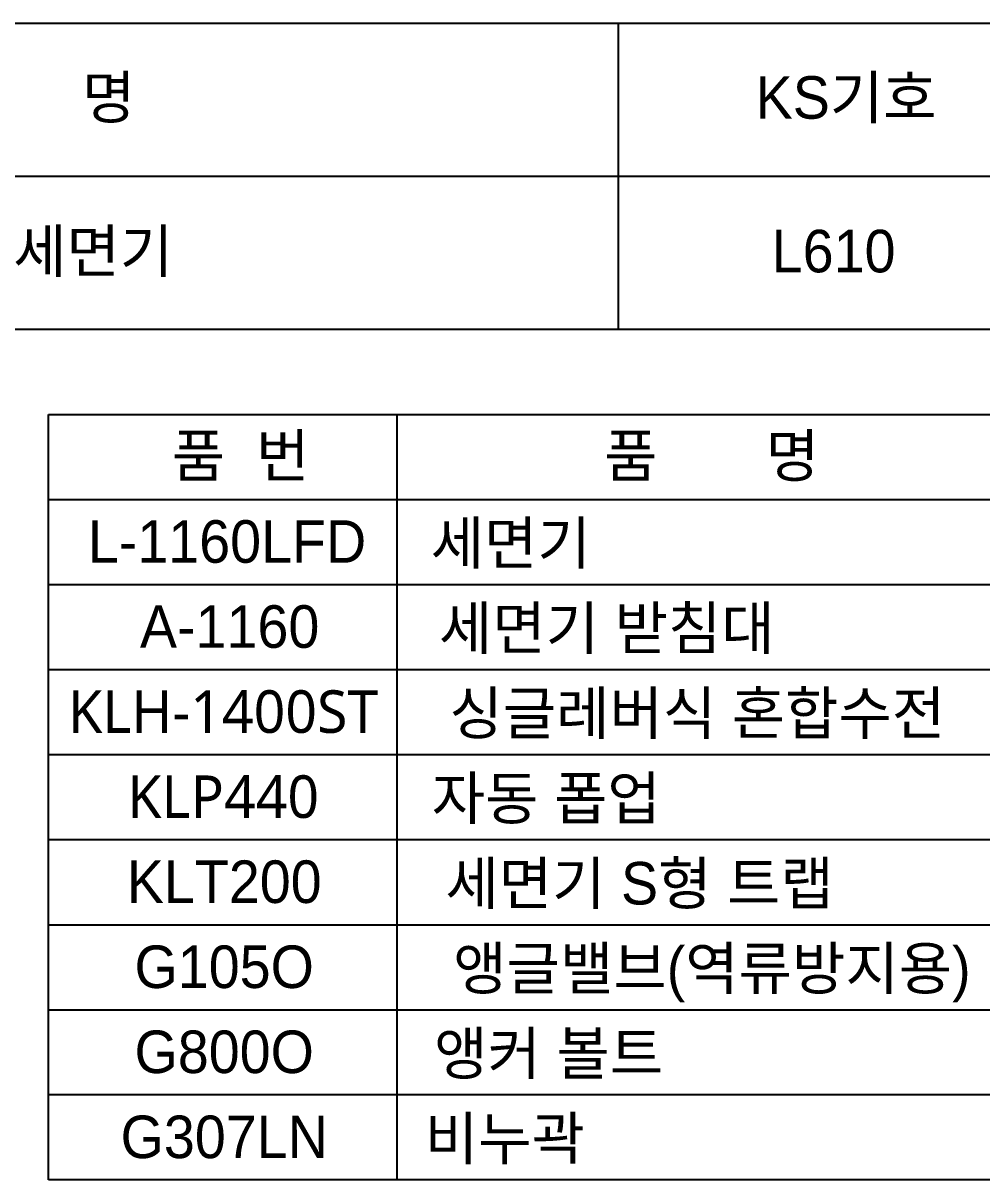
# Model space of a CAD drawing. Header units: millimetres. Extents: x 0 to 3746, y -67 to 2530.
# Drawn here: x 2886 to 3450, y 1850 to 2530 of the extents above; entities that cross this region are included whole.
import ezdxf
from ezdxf.enums import TextEntityAlignment as Align

# ---------------------------------------------------------------- set-up
doc = ezdxf.new("R2010")
doc.units = ezdxf.units.MM
doc.layers.add('TEXT', color=7, linetype='Continuous')
doc.layers.add('도각라인', color=7, linetype='Continuous')
doc.styles.add('맑은고딕_통일', font='malgun.ttf', dxfattribs={"height": 25})
doc.styles.add('타이틀', font='H2GTRM.TTF', dxfattribs={"height": 25})

msp = doc.modelspace()

# ---------------------------------------------------------------- linework, layer by layer
at = {"layer": '도각라인', "color": 7}
for p, q in [((1946.17, 2530), (3746.17, 2530)), ((3236.17, 2350), (3236.17, 2530)), ((2466.17, 2440), (3746.17, 2440)), ((1946.17, 2350), (3746.17, 2350)), ((2901.17, 2300), (3716.17, 2300)), ((2901.17, 1850), (2901.17, 2300)), ((3106.17, 1850), (3106.17, 2300)), ((2901.17, 2250), (3716.17, 2250)), ((2901.17, 2200), (3716.17, 2200)), ((2901.17, 2150), (3716.17, 2150)), ((2901.17, 2100), (3716.17, 2100)), ((2901.17, 2050), (3716.17, 2050)), ((2901.17, 2000), (3716.17, 2000)), ((2901.17, 1950), (3716.17, 1950)), ((3716.17, 1900), (2901.17, 1900)), ((3716.17, 1850), (2901.17, 1850))]:
    msp.add_line(p, q, dxfattribs=at)

# ---------------------------------------------------------------- texts
at = {"layer": 'TEXT'}
for s, style, p in [('품             명', '타이틀', (2861.87, 2486.4)), ('KS기호', '타이틀', (3370.02, 2486.32)), ('평면붙임 세면기', '타이틀', (2860.21, 2396)), ('L610', '타이틀', (3362.66, 2396)), ('품  번', '타이틀', (3014.11, 2275.73)), ('품       명', '타이틀', (3290.99, 2275.73)), ('L-1160LFD', '타이틀', (3006.15, 2225.28)), ('세면기', '타이틀', (3172.89, 2224.38)), (' 세면기 받침대', '타이틀', (3224.81, 2174.38)), ('A-1160', '타이틀', (3007.69, 2175.28)), ('KLH-1400ST', '맑은고딕_통일', (3003.87, 2125.28)), ('싱글레버식 혼합수전', '타이틀', (3282.55, 2124.38)), ('KLP440', '맑은고딕_통일', (3003.87, 2075.28)), ('자동 폽업', '타이틀', (3193.76, 2074.38)), ('세면기 S형 트랩', '타이틀', (3248.61, 2024.38)), ('KLT200', '타이틀', (3004.5, 2025.28)), ('G105O', '타이틀', (3004.5, 1975.28)), ('앵글밸브(역류방지용)', '타이틀', (3291.14, 1974.38)), ('G800O', '타이틀', (3004.5, 1925.28)), ('앵커 볼트', '타이틀', (3195.14, 1924.38)), ('G307LN', '타이틀', (3004.5, 1875.28)), ('비누곽', '타이틀', (3169.45, 1874.38))]:
    msp.add_text(s, height=25, dxfattribs=dict(at, style=style)).set_placement(p, align=Align.MIDDLE_CENTER)

doc.saveas('drawing.dxf')
